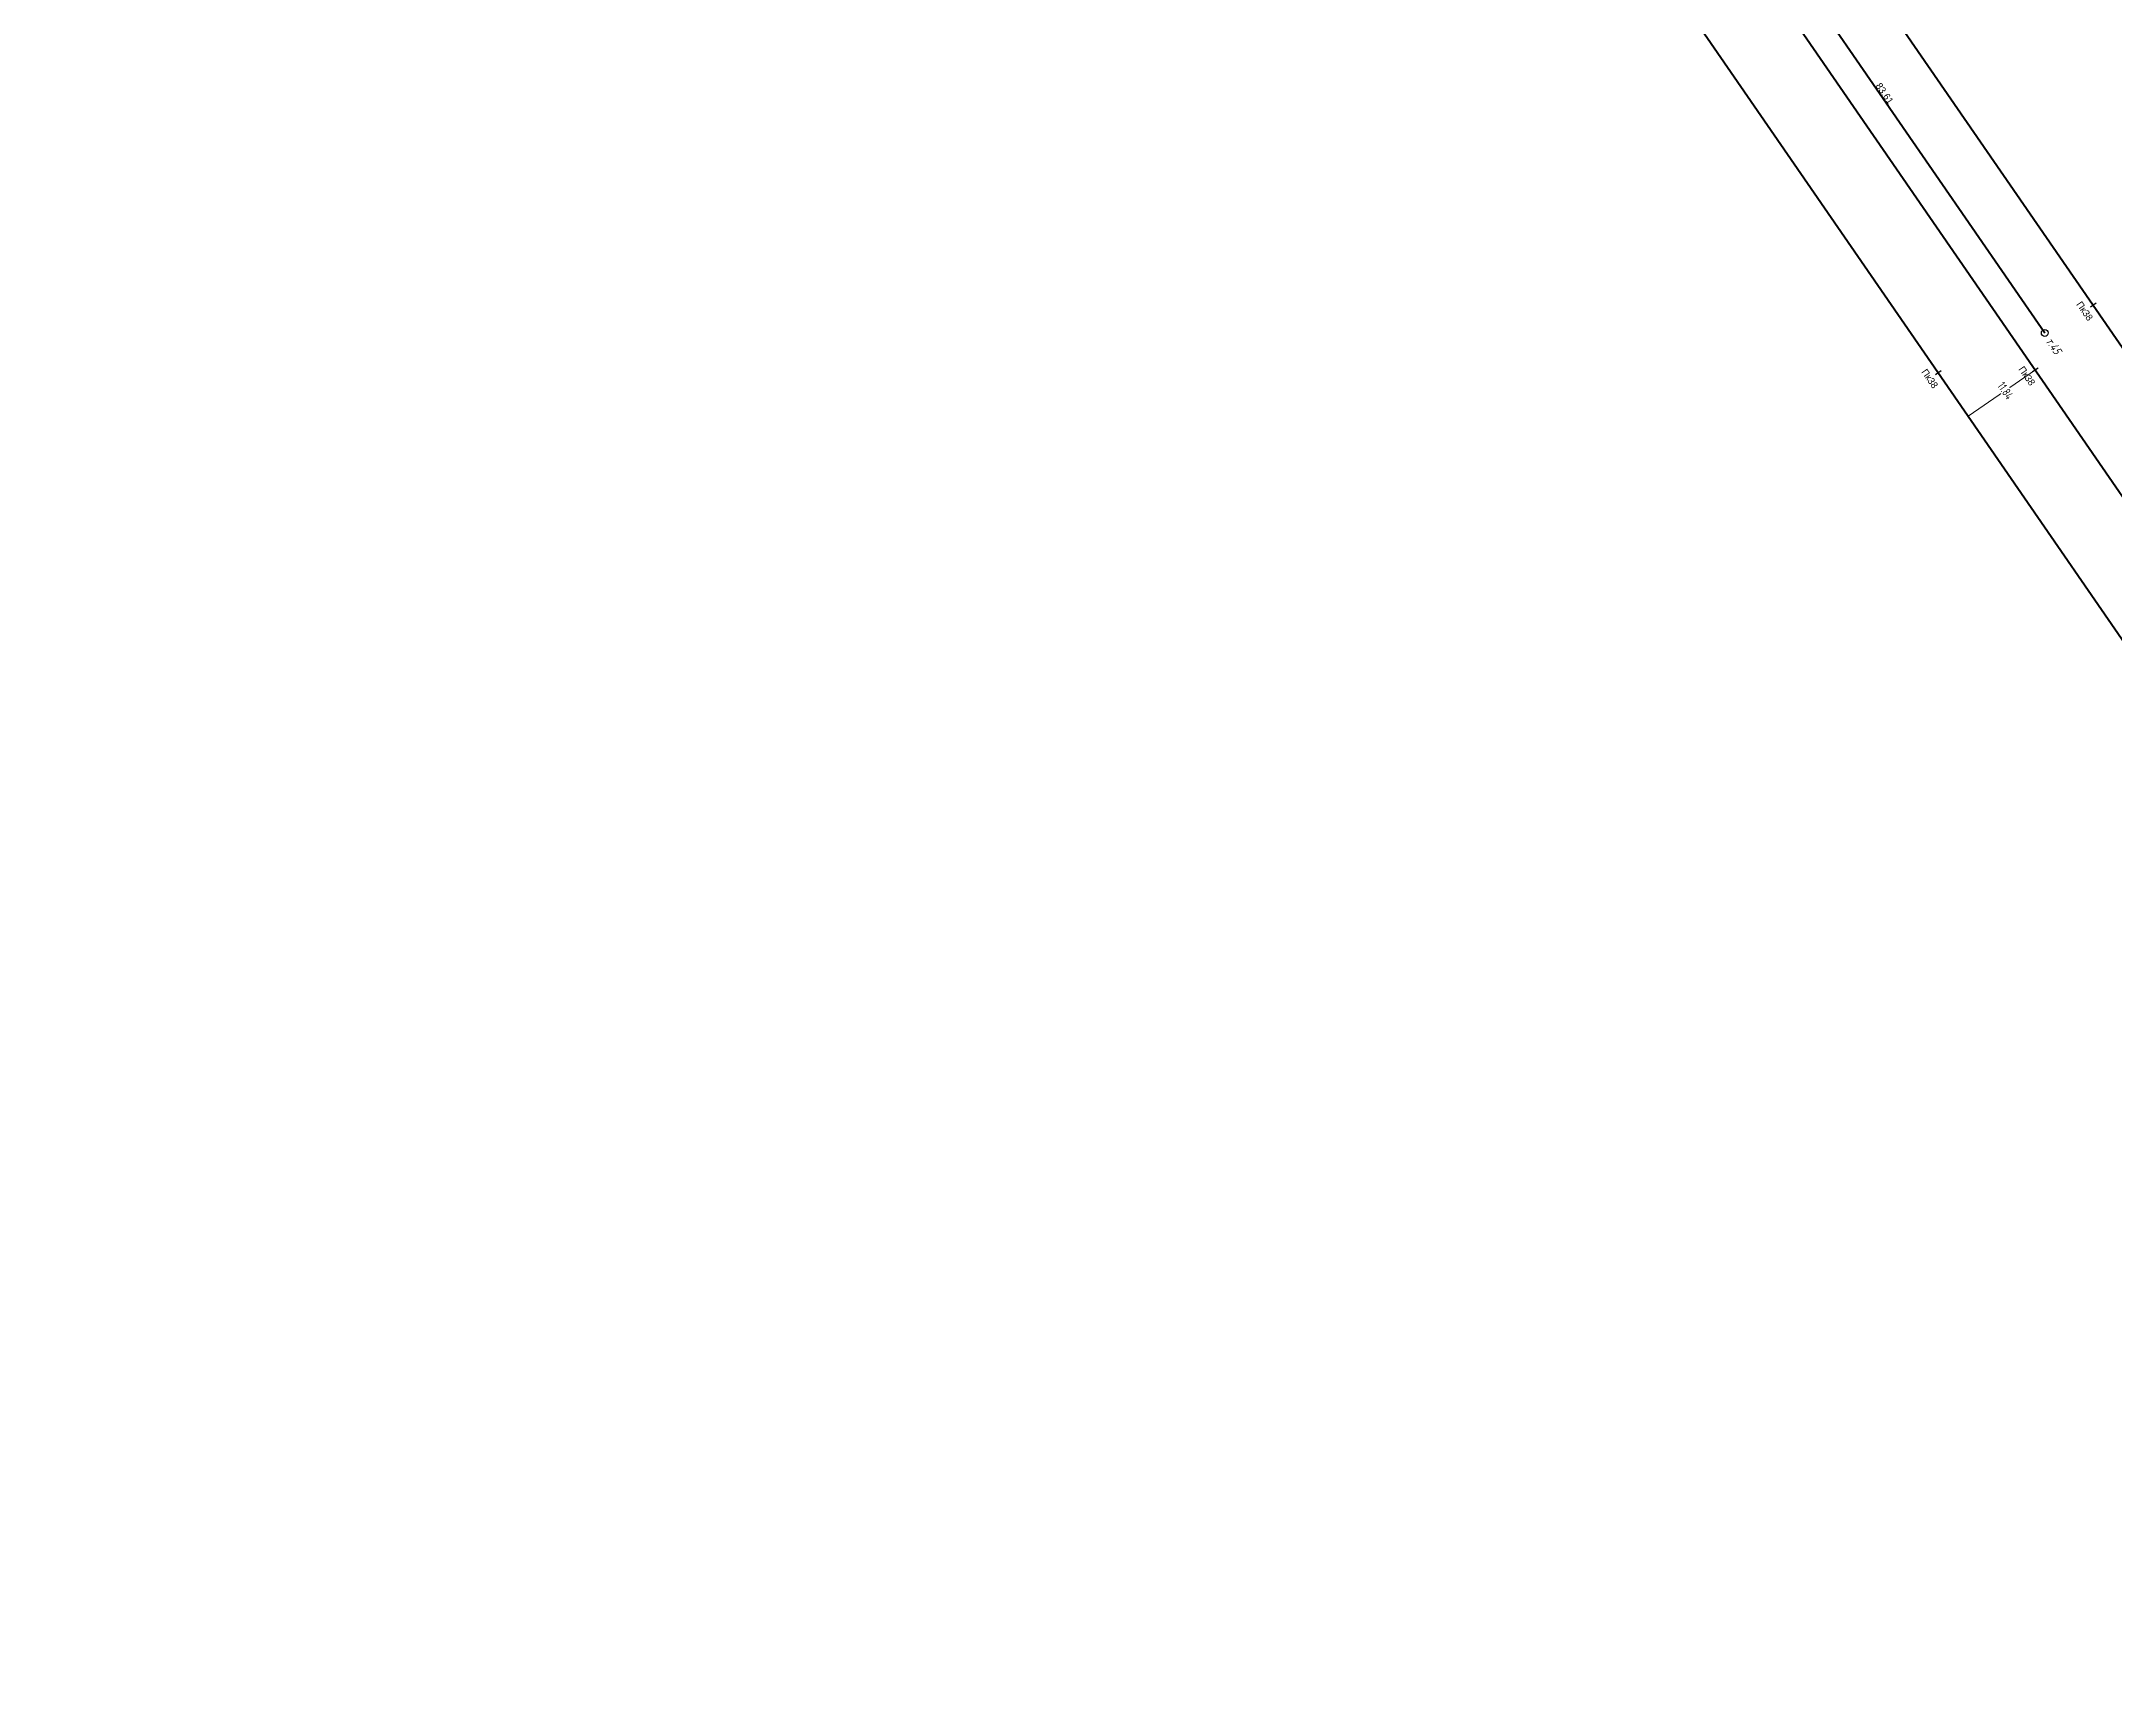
# Model space of a CAD drawing. Extents: x 10590 to 14299, y 7312 to 9553.
# Drawn here: x 12503.4 to 12804.3, y 7314.8 to 7551.7 of the extents above; entities that cross this region are included whole.
import ezdxf
from ezdxf.enums import TextEntityAlignment as Align

# ---------------------------------------------------------------- set-up
doc = ezdxf.new("R2010")
doc.units = 0
for name, color, linetype in [('Вершины', 7, 'Continuous'), ('Междупутья в плане', 7, 'Continuous'), ('Ось трассы', 7, 'Continuous'), ('Пикетаж', 7, 'Continuous'), ('Прямые вставки', 7, 'Continuous')]:
    doc.layers.add(name, color=color, linetype=linetype)
doc.styles.get("Standard").update_dxf_attribs({"font": 'SPDS.shx', "oblique": 15, "height": 2})
doc.styles.add('Междупутья', font='simplex.shx', dxfattribs={"width": 0.7, "height": 2.5})
doc.styles.add('Пикетаж', font='pragmai.shx', dxfattribs={"height": 2})

msp = doc.modelspace()

# ---------------------------------------------------------------- linework, layer by layer
at = {"color": 1}
for p, q in [((12801.61, 7513.76), (12800.79, 7513.19)), ((12779.12, 7503.95), (12778.3, 7503.38)), ((12793.22, 7504.35), (12792.4, 7503.79))]:
    msp.add_line(p, q, dxfattribs=at)
at = {"layer": 'Вершины', "color": 1}
msp.add_circle((12794.17, 7509.45), 0.5, dxfattribs=at)
at = {"layer": 'Междупутья в плане', "color": 1, "lineweight": 15}
msp.add_line((12792.81, 7504.07), (12783.06, 7497.35), dxfattribs=at)
at = {"layer": 'Ось трассы', "color": 1, "lineweight": 100, "flags": 128}
for points in [[(11917.95, 8769.13), (12209.22, 8533.48, -0.000313), (12216.99, 8527.19, -0.000938), (12224.75, 8520.88, -0.001563), (12232.47, 8514.53, -0.002188), (12240.15, 8508.12, -0.136397), (12542.34, 8065.88, -0.002188), (12545.52, 8056.4, -0.001563), (12548.63, 8046.9, -0.000938), (12551.7, 8037.38, -0.000313), (12554.73, 8027.85), (12618.22, 7828.5, 0.000391), (12621.26, 7818.98, 0.001172), (12624.33, 7809.46, 0.001953), (12627.46, 7799.96, 0.002734), (12630.68, 7790.49, 0.06146), (12716.98, 7614.59, 0.002734), (12722.5, 7606.25, 0.001953), (12728.09, 7597.96, 0.001172), (12733.74, 7589.71, 0.000391), (12739.41, 7581.48), (12907.1, 7338.38)], [(11950.04, 8756.55), (12218.1, 8539.68, -0.000313), (12225.87, 8533.39, -0.000938), (12233.63, 8527.07, -0.001563), (12241.35, 8520.72, -0.002188), (12249.03, 8514.31, -0.136397), (12551.22, 8072.08, -0.002188), (12554.4, 8062.6, -0.001563), (12557.51, 8053.09, -0.000938), (12560.57, 8043.57, -0.000313), (12563.61, 8034.05), (12625.65, 7839.26, 0.000391), (12628.69, 7829.74, 0.001172), (12631.76, 7820.22, 0.001953), (12634.89, 7810.72, 0.002734), (12638.1, 7801.25, 0.061508), (12724.49, 7625.22, 0.002734), (12730.01, 7616.88, 0.001953), (12735.61, 7608.59, 0.001172), (12741.26, 7600.34, 0.000391), (12746.93, 7592.11), (12938.32, 7314.77)], [(11969.77, 8734.92), (12214.39, 8537.02, -0.000313), (12222.16, 8530.73, -0.000938), (12229.92, 8524.41, -0.001563), (12237.64, 8518.06, -0.002188), (12245.32, 8511.65, -0.136397), (12547.51, 8069.42, -0.002188), (12550.69, 8059.94, -0.001563), (12553.8, 8050.43, -0.000938), (12556.87, 8040.91, -0.000313), (12559.91, 8031.39), (12625.56, 7825.23, 0.000391), (12628.6, 7815.7, 0.001172), (12631.67, 7806.19, 0.001953), (12634.8, 7796.69, 0.002734), (12638.02, 7787.22, 0.06143), (12724.26, 7611.4, 0.002734), (12729.78, 7603.06, 0.001953), (12735.38, 7594.77, 0.001172), (12741.02, 7586.52, 0.000391), (12746.7, 7578.28), (12794.17, 7509.45)]]:
    msp.add_lwpolyline(points, format="xyb", dxfattribs=at)

# ---------------------------------------------------------------- texts
at = {"layer": 'Вершины', "color": 1, "oblique": 15}
msp.add_text('т.45', height=1.25, rotation=304.5919, dxfattribs=at).set_placement((12794.73, 7508.63), align=Align.MIDDLE_LEFT)
at = {"layer": 'Пикетаж', "color": 1, "style": 'Пикетаж'}
for rotation, p in [(304.6098, (12799.55, 7512.34)), (304.5987, (12777.06, 7502.53)), (304.5987, (12791.16, 7502.93))]:
    msp.add_text('Пк38', height=1, rotation=rotation, dxfattribs=at).set_placement(p, align=Align.CENTER)
at = {"layer": 'Прямые вставки', "color": 1, "style": 'Пикетаж'}
msp.add_text('83.61', height=1, rotation=304.5919, dxfattribs=at).set_placement((12770.51, 7543.92), align=Align.CENTER)

# ---------------------------------------------------------------- next in the draw order: wipeouts: each hides what was drawn before it
at = {"color": 1}
msp.add_wipeout([(12786.85, 7502.06), (12788.09, 7502.91), (12790.05, 7500.07), (12788.82, 7499.21)], dxfattribs=at)

# ---------------------------------------------------------------- next in the draw order: linework, layer by layer
at = {"layer": 'Ось трассы', "color": 1, "lineweight": 100, "flags": 128}
msp.add_lwpolyline([(12001.25, 8696.08), (12205.51, 8530.82, -0.000313), (12213.28, 8524.53, -0.000938), (12221.04, 8518.22, -0.001563), (12228.76, 8511.87, -0.002188), (12236.44, 8505.46, -0.136397), (12538.63, 8063.22, -0.002188), (12541.82, 8053.74, -0.001563), (12544.93, 8044.24, -0.000938), (12547.99, 8034.72, -0.000313), (12551.03, 8025.19), (12622.1, 7802.03, 0.000391), (12625.14, 7792.51, 0.001172), (12628.21, 7782.99, 0.001953), (12631.34, 7773.49, 0.002734), (12634.56, 7764.02, 0.06146), (12720.85, 7588.12, 0.002734), (12726.37, 7579.78, 0.001953), (12731.97, 7571.49, 0.001172), (12737.62, 7563.24, 0.000391), (12743.29, 7555.01), (12889.58, 7342.94)], format="xyb", dxfattribs=at)

# ---------------------------------------------------------------- next in the draw order: texts
at = {"layer": 'Междупутья в плане', "color": 1, "style": 'Междупутья', "width": 0.7}
msp.add_text('11.84', height=1.25, rotation=304.5987, dxfattribs=at).set_placement((12787.94, 7500.71), align=Align.CENTER)

doc.saveas('drawing.dxf')
